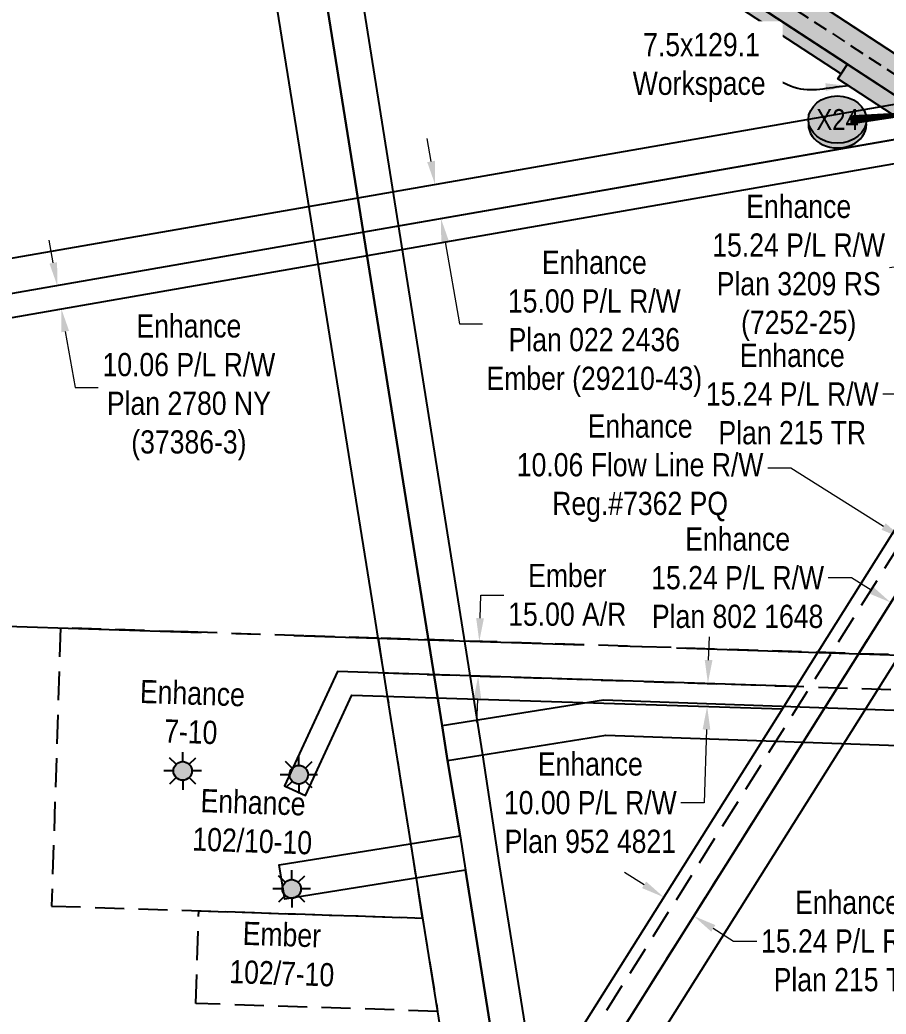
# Model space of a CAD drawing. Extents: x 337432 to 345408, y 5808486 to 5816348.
# Drawn here: x 338577.6 to 338951, y 5810999.2 to 5811427.8 of the extents above; entities that cross this region are included whole.
import ezdxf
from ezdxf.enums import TextEntityAlignment as Align

# ---------------------------------------------------------------- set-up
doc = ezdxf.new("R2010")
doc.units = 0
doc.header["$LTSCALE"] = 5
doc.header["$PDSIZE"] = 0.5
for name, pattern in [('foc-ACCESSROAD', [3.75, 2.5, -1.25]), ('foc-FLOWLINE', [3.75, 2.5, -1.25]), ('foc-QUARTERLINE', [33, 25, -3, 2, -3]), ('foc-TIELINE', [1.875, 1.25, -0.625])]:
    doc.linetypes.add(name, pattern=pattern)
doc.layers.get('Defpoints').update_dxf_attribs({"color": 9})
for name, color, linetype in [('C-FLOWLINE', 13, 'foc-FLOWLINE'), ('C-RW', 13, 'Continuous'), ('C-WS-S', 13, 'Continuous'), ('CHAINAGE', 201, 'foc-TIELINE'), ('F-AR', 190, 'foc-ACCESSROAD'), ('F-RW', 190, 'Continuous'), ('F-WS', 190, 'foc-ACCESSROAD'), ('F-WS-S', 190, 'Continuous'), ('L-SECQ', 8, 'foc-QUARTERLINE'), ('P-CROSSINGS', 250, 'Continuous'), ('P-IOP5', 10, 'Continuous'), ('P-IOP5-H', 21, 'Continuous'), ('P-LTO5', 14, 'Continuous'), ('P-PROPOSED', 10, 'Continuous'), ('P-PROPOSED-H', 21, 'Continuous'), ('P-TEMP-H5', 41, 'Continuous'), ('P-TEMP_WORKSPACE5', 46, 'Continuous')]:
    doc.layers.add(name, color=color, linetype=linetype)
for name, color, linetype, lineweight in [('C-FLOWLINE-T', 13, 'Continuous', 9), ('C-RW-T', 13, 'Continuous', 9), ('F-RW-T', 190, 'Continuous', 9), ('F-WS-T', 190, 'Continuous', 9), ('P-TEMP-T5', 46, 'Continuous', 18)]:
    doc.layers.add(name, color=color, linetype=linetype, lineweight=lineweight)
doc.layers.add('P-75m DRAINAGE AREA', color=7, linetype='Continuous', true_color=0xf1f8f1)
doc.styles.add('100L', font='', dxfattribs={"height": 11})
doc.styles.add('80CG', font='', dxfattribs={"height": 10})
doc.styles.add('80L', font='', dxfattribs={"height": 10})
doc.styles.add('Crossing', font='', dxfattribs={"height": 10})
doc.styles.get('100L').set_extended_font_data('Arial Narrow')
doc.styles.get('80CG').set_extended_font_data('Arial Narrow')
doc.styles.get('80L').set_extended_font_data('Arial Narrow')
doc.styles.get('Crossing').set_extended_font_data('Arial Narrow')
doc.dimstyles.new('Compass 5 000', dxfattribs={"dimscale": 5, "dimtxt": 9, "dimasz": 2, "dimexe": 0.2, "dimexo": 0.0625, "dimgap": 0.5, "dimtad": 0, "dimtih": 1, "dimtoh": 1, "dimzin": 0, "dimdsep": 46, "dimtxsty": '80CG', "dimcen": 0.1, "dimse1": 1, "dimse2": 1, "dimclrd": 256, "dimclrt": 256, "dimaunit": 1, "dimadec": 4, "dimazin": 0, "dimtfac": 0.06, "dimtofl": 0, "dimtmove": 0, "dimatfit": 1, "dimfxl": 0.2, "dimtolj": 1, "dimtzin": 0, "dimlwd": -1, "dimarcsym": 0})

# ---------------------------------------------------------------- blocks, each defined once
blk = doc.blocks.new('*D92')
at = {"layer": 'C-FLOWLINE-T', "transparency": 16777216}
for p, q in [((338909.99, 5811234.55), (338899.99, 5811234.55)), ((338949.96, 5811209.42), (338909.99, 5811234.55)), ((338975.41, 5811193.41), (338983.87, 5811188.09))]:
    blk.add_line(p, q, dxfattribs=at)
for points in [[(338950.84, 5811210.83), (338949.07, 5811208.01), (338958.42, 5811204.09)], [(338976.29, 5811194.82), (338974.52, 5811192), (338966.94, 5811198.74)]]:
    blk.add_solid(points, dxfattribs=at)
at = {"layer": 'Defpoints', "color": 0, "transparency": 16777216}
for p in [(338967.78, 5811218.97), (338976.3, 5811213.61), (338958.42, 5811204.09)]:
    blk.add_point(p, dxfattribs=at)
at = {"layer": 'C-FLOWLINE-T', "transparency": 16777216, "insert": (338844.99, 5811234.55), "char_height": 10, "attachment_point": 5, "style": '80CG'}
blk.add_mtext('\\A1;Enhance\\P10.06 Flow Line R/W\\PReg.#7362 PQ', dxfattribs=at)
blk = doc.blocks.new('*D96')
at = {"layer": 'C-RW-T', "transparency": 16777216}
for p, q in [((338846.71, 5811054.96), (338838.25, 5811060.29)), ((338876.53, 5811036.21), (338885.3, 5811030.69)), ((338885.3, 5811030.69), (338895.3, 5811030.69))]:
    blk.add_line(p, q, dxfattribs=at)
for points in [[(338847.6, 5811056.37), (338845.83, 5811053.55), (338855.18, 5811049.64)], [(338877.42, 5811037.62), (338875.65, 5811034.8), (338868.07, 5811041.53)]]:
    blk.add_solid(points, dxfattribs=at)
at = {"layer": 'Defpoints', "color": 0, "transparency": 16777216}
for p in [(338868.07, 5811041.53), (338847.98, 5811038.19), (338860.87, 5811030.08)]:
    blk.add_point(p, dxfattribs=at)
at = {"layer": 'C-RW-T', "transparency": 16777216, "insert": (338934.39, 5811030.69), "char_height": 10, "attachment_point": 5, "style": '80CG'}
blk.add_mtext('\\A1;Enhance\\P15.24 P/L R/W\\PPlan 215 TR', dxfattribs=at)
blk = doc.blocks.new('*D97')
at = {"layer": 'C-RW-T', "transparency": 16777216}
for p, q in [((338818.15, 5810980.94), (338809.69, 5810986.27)), ((338848, 5810962.17), (338859.8, 5810954.74)), ((338859.8, 5810954.74), (338869.8, 5810954.74))]:
    blk.add_line(p, q, dxfattribs=at)
for points in [[(338819.04, 5810982.36), (338817.27, 5810979.53), (338826.62, 5810975.62)], [(338848.88, 5810963.58), (338847.11, 5810960.76), (338839.53, 5810967.49)]]:
    blk.add_solid(points, dxfattribs=at)
at = {"layer": 'Defpoints', "color": 0, "transparency": 16777216}
for p in [(338832.66, 5810985.22), (338845.58, 5810977.1), (338839.53, 5810967.49)]:
    blk.add_point(p, dxfattribs=at)
at = {"layer": 'C-RW-T', "transparency": 16777216, "insert": (338908.88, 5810954.74), "char_height": 10, "attachment_point": 5, "style": '80CG'}
blk.add_mtext('\\A1;Enhance\\P15.24 P/L R/W\\PPlan 802 1648', dxfattribs=at)
blk = doc.blocks.new('*D143')
at = {"layer": 'C-RW-T', "transparency": 16777216}
for p, q in [((338754.86, 5811366.78), (338753.14, 5811376.63)), ((338760.9, 5811332.2), (338767.07, 5811296.81)), ((338767.07, 5811296.81), (338777.07, 5811296.81))]:
    blk.add_line(p, q, dxfattribs=at)
for points in [[(338756.5, 5811367.06), (338753.22, 5811366.49), (338756.58, 5811356.93)], [(338762.54, 5811332.49), (338759.25, 5811331.92), (338759.18, 5811342.05)]]:
    blk.add_solid(points, dxfattribs=at)
at = {"layer": 'Defpoints', "color": 0, "transparency": 16777216}
for p in [(338788.49, 5811362.5), (338791.09, 5811347.62), (338759.18, 5811342.05)]:
    blk.add_point(p, dxfattribs=at)
at = {"layer": 'C-RW-T', "transparency": 16777216, "insert": (338825.25, 5811296.81), "char_height": 10, "attachment_point": 5, "style": '80CG'}
blk.add_mtext('\\A1;Enhance\\P15.00 P/L R/W\\PPlan 022 2436\\PEmber (29210-43)', dxfattribs=at)
blk = doc.blocks.new('*D146')
at = {"layer": 'C-RW-T', "transparency": 16777216}
for p, q in [((338874.52, 5811151.87), (338874.83, 5811161.86)), ((338873.58, 5811121.89), (338872.6, 5811090.32)), ((338872.6, 5811090.32), (338862.6, 5811090.32))]:
    blk.add_line(p, q, dxfattribs=at)
for points in [[(338872.85, 5811151.92), (338876.18, 5811151.82), (338874.21, 5811141.87)], [(338871.92, 5811121.94), (338875.25, 5811121.83), (338873.89, 5811131.88)]]:
    blk.add_solid(points, dxfattribs=at)
at = {"layer": 'Defpoints', "color": 0, "transparency": 16777216}
for p in [(338787.65, 5811144.56), (338787.34, 5811134.57), (338873.89, 5811131.88)]:
    blk.add_point(p, dxfattribs=at)
at = {"layer": 'C-RW-T', "transparency": 16777216, "insert": (338823.52, 5811090.32), "char_height": 10, "attachment_point": 5, "style": '80CG'}
blk.add_mtext('\\A1;Enhance\\P10.00 P/L R/W\\PPlan 952 4821', dxfattribs=at)
blk = doc.blocks.new('*D157')
at = {"layer": 'C-RW-T', "transparency": 16777216}
for p, q in [((339043.3, 5811334.21), (339053.2, 5811335.66)), ((339008.56, 5811329.13), (338952.44, 5811320.93))]:
    blk.add_line(p, q, dxfattribs=at)
for points in [[(339043.06, 5811335.86), (339043.54, 5811332.56), (339033.41, 5811332.76)], [(339008.32, 5811330.78), (339008.8, 5811327.48), (339018.46, 5811330.58)]]:
    blk.add_solid(points, dxfattribs=at)
at = {"layer": 'Defpoints', "color": 0, "transparency": 16777216}
for p in [(339018.46, 5811330.58), (339032.48, 5811234.65), (339047.43, 5811236.83)]:
    blk.add_point(p, dxfattribs=at)
at = {"layer": 'C-RW-T', "transparency": 16777216, "insert": (338913.35, 5811320.93), "char_height": 10, "attachment_point": 5, "style": '80CG'}
blk.add_mtext('\\A1;Enhance\\P15.24 P/L R/W\\PPlan 3209 RS\\P(7252-25)', dxfattribs=at)
blk = doc.blocks.new('*D160')
at = {"layer": 'C-RW-T', "transparency": 16777216}
for p, q in [((338592.03, 5811323.06), (338590.32, 5811332.91)), ((338597.2, 5811293.44), (338601.39, 5811269.39)), ((338601.39, 5811269.39), (338611.39, 5811269.39))]:
    blk.add_line(p, q, dxfattribs=at)
for points in [[(338593.68, 5811323.35), (338590.39, 5811322.77), (338593.75, 5811313.21)], [(338598.84, 5811293.73), (338595.56, 5811293.16), (338595.48, 5811303.3)]]:
    blk.add_solid(points, dxfattribs=at)
at = {"layer": 'Defpoints', "color": 0, "transparency": 16777216}
for p in [(338630.28, 5811319.58), (338632.01, 5811309.66), (338595.48, 5811303.3)]:
    blk.add_point(p, dxfattribs=at)
at = {"layer": 'C-RW-T', "transparency": 16777216, "insert": (338650.48, 5811269.39), "char_height": 10, "attachment_point": 5, "style": '80CG'}
blk.add_mtext('\\A1;Enhance\\P10.06 P/L R/W\\PPlan 2780 NY\\P(37386-3)', dxfattribs=at)
blk = doc.blocks.new('*D161')
at = {"layer": 'C-RW-T', "transparency": 16777216}
for p, q in [((338959.67, 5811266.47), (338949.67, 5811266.47)), ((338974.04, 5811257.43), (338959.67, 5811266.47)), ((339003.86, 5811238.68), (339012.33, 5811233.35))]:
    blk.add_line(p, q, dxfattribs=at)
for points in [[(338974.92, 5811258.84), (338973.15, 5811256.02), (338982.5, 5811252.11)], [(339004.75, 5811240.09), (339002.98, 5811237.27), (338995.4, 5811244)]]:
    blk.add_solid(points, dxfattribs=at)
at = {"layer": 'Defpoints', "color": 0, "transparency": 16777216}
for p in [(338982.5, 5811252.11), (338968.97, 5811230.59), (338981.86, 5811222.48)]:
    blk.add_point(p, dxfattribs=at)
at = {"layer": 'C-RW-T', "transparency": 16777216, "insert": (338910.58, 5811266.47), "char_height": 10, "attachment_point": 5, "style": '80CG'}
blk.add_mtext('\\A1;Enhance\\P15.24 P/L R/W\\PPlan 215 TR', dxfattribs=at)
blk = doc.blocks.new('*D162')
at = {"layer": 'C-RW-T', "transparency": 16777216}
for p, q in [((338936.12, 5811187.3), (338926.12, 5811187.3)), ((338944.59, 5811181.97), (338936.12, 5811187.3)), ((338974.47, 5811163.18), (338982.93, 5811157.86))]:
    blk.add_line(p, q, dxfattribs=at)
for points in [[(338945.47, 5811183.38), (338943.7, 5811180.56), (338953.05, 5811176.65)], [(338975.36, 5811164.59), (338973.58, 5811161.77), (338966, 5811168.5)]]:
    blk.add_solid(points, dxfattribs=at)
at = {"layer": 'Defpoints', "color": 0, "transparency": 16777216}
for p in [(338961.98, 5811190.85), (338974.93, 5811182.7), (338953.05, 5811176.65)]:
    blk.add_point(p, dxfattribs=at)
at = {"layer": 'C-RW-T', "transparency": 16777216, "insert": (338887.03, 5811187.3), "char_height": 10, "attachment_point": 5, "style": '80CG'}
blk.add_mtext('\\A1;Enhance\\P15.24 P/L R/W\\PPlan 802 1648', dxfattribs=at)
blk = doc.blocks.new('*D220')
at = {"layer": 'Defpoints', "color": 0, "transparency": 16777216}
for p in [(338775.66, 5811159.9), (338830.3, 5811158.13), (338829.81, 5811143.14)]:
    blk.add_point(p, dxfattribs=at)
at = {"layer": 'F-RW-T', "transparency": 16777216}
for p, q in [((338775.99, 5811169.89), (338776.31, 5811179.89)), ((338776.31, 5811179.89), (338786.31, 5811179.89)), ((338774.86, 5811134.91), (338774.53, 5811124.92))]:
    blk.add_line(p, q, dxfattribs=at)
for points in [[(338774.32, 5811169.95), (338777.65, 5811169.84), (338775.66, 5811159.9)], [(338773.19, 5811134.97), (338776.52, 5811134.86), (338775.18, 5811144.91)]]:
    blk.add_solid(points, dxfattribs=at)
at = {"layer": 'F-RW-T', "transparency": 16777216, "insert": (338813.59, 5811179.89), "char_height": 10, "attachment_point": 5, "style": '80CG'}
blk.add_mtext('\\A1;Ember\\P15.00 A/R', dxfattribs=at)
blk = doc.blocks.new('*D224')
at = {"layer": 'Defpoints', "color": 0, "transparency": 16777216}
for p in [(338782.64, 5810979.26), (338761.62, 5810975.9), (338767.61, 5810938.42)]:
    blk.add_point(p, dxfattribs=at)
at = {"layer": 'F-RW-T', "transparency": 16777216}
for p, q in [((338798.5, 5810943.36), (338808.37, 5810944.93)), ((338757.73, 5810936.84), (338738.2, 5810933.73))]:
    blk.add_line(p, q, dxfattribs=at)
for points in [[(338798.24, 5810945), (338798.76, 5810941.71), (338788.63, 5810941.78)], [(338757.47, 5810938.49), (338757.99, 5810935.2), (338767.61, 5810938.42)]]:
    blk.add_solid(points, dxfattribs=at)
at = {"layer": 'F-RW-T', "transparency": 16777216, "insert": (338698.19, 5810933.73), "char_height": 10, "attachment_point": 5, "style": '80CG'}
blk.add_mtext('\\A1;Ember\\P21.34 P/L R/W\\PPlan 4242 RS\\P(29210-4 Abd.)', dxfattribs=at)
blk = doc.blocks.new('*D228')
at = {"layer": 'Defpoints', "color": 0, "transparency": 16777216}
for p in [(338699.46, 5811500.12), (338678.27, 5811496.73), (338682.33, 5811471.37)]:
    blk.add_point(p, dxfattribs=at)
at = {"layer": 'F-RW-T', "transparency": 16777216}
for p, q in [((338713.39, 5811476.34), (338723.27, 5811477.92)), ((338672.46, 5811469.79), (338662.58, 5811468.21))]:
    blk.add_line(p, q, dxfattribs=at)
for points in [[(338713.13, 5811477.98), (338713.66, 5811474.69), (338703.52, 5811474.76)], [(338672.19, 5811471.43), (338672.72, 5811468.14), (338682.33, 5811471.37)]]:
    blk.add_solid(points, dxfattribs=at)
at = {"layer": 'F-RW-T', "transparency": 16777216, "insert": (338622.57, 5811468.21), "char_height": 10, "attachment_point": 5, "style": '80CG'}
blk.add_mtext('\\A1;Ember\\P21.34 P/L R/W\\PPlan 4242 RS\\P(29210-4 Abd.)', dxfattribs=at)
blk = doc.blocks.new('xing2')
h = blk.add_hatch(color=50)
h.dxf.hatch_style = 1
edge = h.paths.add_edge_path()
edge.add_ellipse((0, 0), major_axis=(-12.5, 0), ratio=0.816297, start_angle=0, end_angle=360)
h = blk.add_hatch(color=250)
h.dxf.hatch_style = 1
edge = h.paths.add_edge_path()
edge.add_ellipse((0, -2.05), major_axis=(-12.5, 0), ratio=0.816297, start_angle=0, end_angle=180)
edge.add_line((12.5, -2.05), (12.5, 0))
edge.add_ellipse((0, 0), major_axis=(-12.5, 0), ratio=0.816297, start_angle=0, end_angle=180, ccw=False)
edge.add_line((-12.5, 0), (-12.5, -2.05))
at = {"color": 250}
blk.add_ellipse((0, 0), major_axis=(-12.5, 0), ratio=0.816297, dxfattribs=at)
blk.add_ellipse((0, -2.05), major_axis=(-12.5, 0), ratio=0.816297, start_param=0, end_param=3.141593, dxfattribs=at)
at = {"color": 250, "style": 'Crossing'}
blk.add_attdef('CROSSING', text='', height=9, dxfattribs=at).set_placement((0.09, 0.02), align=Align.MIDDLE_CENTER)
at = {"color": 250, "style": 'Crossing', "flags": 1}
for tag, p in [('OWNER', (0.09, -12.49)), ('DESCRIPTION', (0.09, -25.77)), ('LOCATION', (0.09, -39.3)), ('DWG_REF', (0.09, -52.84))]:
    blk.add_attdef(tag, text='', height=9, dxfattribs=at).set_placement(p, align=Align.MIDDLE_CENTER)
blk = doc.blocks.new('GAS')
h = blk.add_hatch(color=255)
h.dxf.hatch_style = 1
edge = h.paths.add_edge_path()
edge.add_arc((0, 0), 0.9, 0, 360)
for p, q in [((-0.571, 0.571), (-1.142, 1.142)), ((0, 0.808), (0, 1.616)), ((0.571, 0.571), (1.142, 1.142)), ((-0.808, 0), (-1.616, 0)), ((1.616, 0), (0.808, 0)), ((-0.571, -0.571), (-1.142, -1.142)), ((0, -0.808), (0, -1.616)), ((1.142, -1.142), (0.571, -0.571))]:
    blk.add_line(p, q)
blk.add_circle((0, 0), 0.8)
blk = doc.blocks.new('*D238')
at = {"layer": 'Defpoints', "color": 0, "transparency": 16777216}
for p in [(339130.65, 5811123.79), (339043.64, 5811111.91), (339130.12, 5811108.85)]:
    blk.add_point(p, dxfattribs=at)
at = {"layer": 'F-WS-S', "transparency": 16777216}
for p, q in [((339044.53, 5811136.86), (339044.88, 5811146.85)), ((339043.29, 5811101.92), (339042.27, 5811073.28)), ((339042.27, 5811073.28), (339032.27, 5811073.28))]:
    blk.add_line(p, q, dxfattribs=at)
for points in [[(339042.86, 5811136.92), (339046.19, 5811136.8), (339044.17, 5811126.86)], [(339041.62, 5811101.98), (339044.95, 5811101.86), (339043.64, 5811111.91)]]:
    blk.add_solid(points, dxfattribs=at)
at = {"layer": 'F-WS-S', "transparency": 16777216, "insert": (338993.18, 5811073.28), "char_height": 10, "width": 422.003, "attachment_point": 5, "style": '80CG'}
blk.add_mtext('\\A1;Ember\\P15.00 P/L R/W\\PPlan 952 3119\\P(29210-11)', dxfattribs=at)

msp = doc.modelspace()

# ---------------------------------------------------------------- hatches: boundary and pattern name
at = {"layer": 'P-IOP5-H'}
h = msp.add_hatch(color=256, dxfattribs=at)
h.dxf.hatch_style = 1
h.paths.add_polyline_path([(339120.797, 5811148.736), (339125.944, 5811311.092), (339029.257, 5811364.617), (338702.719, 5811577.933), (338664.844, 5811580.66), (338513.245, 5811679.869), (338512.65, 5811662.336), (338659.887, 5811565.981), (338697.768, 5811563.254), (339021.514, 5811351.762), (339110.665, 5811302.409), (339105.809, 5811149.221)])
at = {"layer": 'P-PROPOSED-H'}
h = msp.add_hatch(color=256, dxfattribs=at)
h.dxf.hatch_style = 1
h.paths.add_polyline_path([(339149.52, 5810238.074), (339142.89, 5810028.917), (339263.248, 5809980.872), (339263.759, 5809996.815), (339158.212, 5810038.948), (339164.664, 5810242.491), (339095.289, 5810344.047), (339125.944, 5811311.092), (339028.933, 5811364.829), (338702.719, 5811577.933), (338664.844, 5811580.66), (338497.66, 5811690.068), (338285.099, 5811768.626), (338077.767, 5811899.573), (338080.091, 5811972.02), (338065.102, 5811972.491), (337951.559, 5811896.194), (337959.922, 5811883.745), (338064.51, 5811954.025), (338062.501, 5811891.478), (338278.423, 5811755.105), (338490.869, 5811676.59), (338659.887, 5811565.981), (338697.768, 5811563.254), (339021.514, 5811351.762), (339110.665, 5811302.409), (339080.144, 5810339.63)])
at = {"layer": 'P-TEMP-H5'}
h = msp.add_hatch(color=256, dxfattribs=at)
h.dxf.hatch_style = 1
h.paths.add_polyline_path([(338728.278, 5811537.352), (338931.603, 5811404.527), (338934.337, 5811408.712), (338731.012, 5811541.537)])
h = msp.add_hatch(color=256, dxfattribs=at)
h.dxf.hatch_style = 1
h.paths.add_polyline_path([(338934.337, 5811408.712), (339021.514, 5811351.762), (339043.353, 5811339.673), (339043.086, 5811331.249), (339017.805, 5811345.229), (338930.236, 5811402.434)])

# ---------------------------------------------------------------- linework, layer by layer
at = {"layer": 'C-FLOWLINE', "flags": 128}
for points in [[(338365.2, 5810246.437), (338497.026, 5810359.577), (338589.583, 5810603.367), (338607.702, 5810646.411), (339043.335, 5811339.116)], [(339042.75, 5811319.292), (338616.653, 5810641.752), (338598.853, 5810599.465), (338505.483, 5810353.578), (338364.747, 5810232.791)]]:
    msp.add_lwpolyline(points, dxfattribs=at)
at = {"layer": 'C-RW', "flags": 128}
msp.add_lwpolyline([(338702.103, 5811347.43), (338981.115, 5811396.087), (339020.148, 5811402.902), (339034.478, 5811415.399), (339039.33, 5811419.63), (339080.964, 5811415.86), (339097.303, 5811413.394), (339105.428, 5811396.753), (339119.601, 5811369.008), (339101.444, 5811371.864), (339095.73, 5811382.966), (339087.166, 5811399.724), (339079.091, 5811400.963), (339043.799, 5811404.161), (339026.541, 5811388.716), (338704.516, 5811332.513), (338400.54, 5811279.544), (338333.884, 5811327.961), (338342.84, 5811340.392), (338404.341, 5811295.613), (338702.103, 5811347.43)], dxfattribs=at)
for points in [[(339076.973, 5811385.977), (339048.768, 5811388.539), (339033.615, 5811389.956), (338704.516, 5811332.513), (338400.54, 5811279.544), (338307.304, 5811263.257), (338028.631, 5811211.167), (337957.492, 5811197.8), (337959.126, 5811187.934), (338309.085, 5811253.356), (338500.06, 5811286.657), (338706.1, 5811322.585), (339033.833, 5811379.726), (339038.316, 5811379.32), (339075.673, 5811375.918)], [(338682.634, 5810564.208), (338676.726, 5810550.181), (338578.884, 5810591.348), (338603.099, 5810648.816), (338771.177, 5810916.065), (338906.663, 5811131.316), (338915.436, 5811145.287), (339061.19, 5811377.236), (339075.673, 5811375.918), (339078.119, 5811375.533), (339069.12, 5811361.21), (338616.653, 5810641.752), (338598.853, 5810599.465)], [(338676.659, 5810566.721), (338682.574, 5810580.757), (338618.817, 5810607.585), (338630.232, 5810634.692), (338778.463, 5810870.442), (339085.672, 5811358.921), (339094.655, 5811372.932), (339078.119, 5811375.533), (338616.653, 5810641.752), (338598.853, 5810599.465)], [(338912.412, 5811140.471), (338714.531, 5811146.942), (338691.644, 5811097.612), (338700.713, 5811093.404), (338720.787, 5811136.671), (338906.349, 5811130.817)]]:
    msp.add_lwpolyline(points, close=True, dxfattribs=at)
at = {"layer": 'CHAINAGE'}
msp.add_lwpolyline([(338041.655, 5812239.99), (338079.373, 5812181.146), (338073.75, 5812007.357), (338073.078, 5811987.254), (338072.597, 5811972.26), (338070.135, 5811895.525), (338281.761, 5811761.866), (338494.264, 5811683.329), (338662.366, 5811573.321), (338700.244, 5811570.593), (339025.061, 5811358.402), (339118.305, 5811306.752), (339087.716, 5810341.839), (339157.092, 5810240.282), (339150.551, 5810033.933), (339260.979, 5809989.851), (339280.848, 5809981.92), (339321.249, 5809965.793), (339541.186, 5809785.362), (339813.865, 5809466.104), (339940.45, 5809462.087), (340243.902, 5809191.372), (340241.761, 5809015.236)], dxfattribs=at)
at = {"layer": 'F-AR'}
msp.add_lwpolyline([(338732.007, 5811161.306), (338734.444, 5811146.291), (339124.923, 5811133.599), (339139.454, 5811148.134), (338732.007, 5811161.306)], dxfattribs=at)
at = {"layer": 'F-RW', "flags": 128}
msp.add_lwpolyline([(338971.02, 5811421.087), (339021.528, 5811387.801), (339024.045, 5811386.487), (339033.833, 5811379.726), (339038.316, 5811379.32), (339062.033, 5811377.159), (339060.672, 5811361.988), (339028.933, 5811364.829), (338685.198, 5811589.377), (338680.618, 5811592.335), (338664.243, 5811602.961), (338494.958, 5811713.446), (338286.414, 5811849.795), (338197.611, 5811883.786), (338004.389, 5811957.685), (337983.023, 5811990.076), (338001.66, 5811989.49), (338014.407, 5811970.168), (338244.161, 5811882.296), (338293.377, 5811863.447), (338503.3, 5811726.201), (338677.386, 5811612.694), (338693.763, 5811602.063)], close=True, dxfattribs=at)
for points in [[(338505.789, 5811706.381), (338664.243, 5811602.961), (338685.937, 5811619.026), (339138.063, 5811953.868), (339167.518, 5811952.925), (338853.343, 5811720.246), (338680.618, 5811592.335), (338685.198, 5811589.377), (338759.696, 5811123.449), (338762.012, 5811108.62), (338767.347, 5811076.127), (338769.71, 5811061.321), (338806.12, 5810832.633), (338742.736, 5810455.643)], [(338872.884, 5810556.514), (338806.12, 5810832.633), (338769.71, 5811061.321), (338691.794, 5811048.8), (338689.395, 5811063.604), (338767.347, 5811076.127), (338762.012, 5811108.62), (338759.696, 5811123.449), (338685.198, 5811589.377), (338684.253, 5811595.025), (338693.763, 5811602.063), (338677.386, 5811612.694), (338503.3, 5811726.201), (338364.529, 5811816.929), (338093.974, 5811505.771), (338093.833, 5811395.161), (337991.745, 5811206.379), (337998.992, 5811160.215), (338010.879, 5811083.808)], [(338721.212, 5810456.337), (338784.511, 5810832.739), (338736.162, 5811136.161), (338734.444, 5811146.291), (338732.007, 5811161.306), (338729.467, 5811177.84), (338664.844, 5811580.66), (338497.66, 5811690.068)], [(338702.719, 5811577.933), (338777.056, 5811111.026), (338784.244, 5811063.611), (338821.164, 5810832.987), (338887.458, 5810560.05)], [(338759.696, 5811123.449), (338762.012, 5811108.62), (338830.181, 5811119.49), (339301.394, 5811102.768), (339301.727, 5811117.704), (338829.241, 5811134.524), (338759.696, 5811123.449)]]:
    msp.add_lwpolyline(points, dxfattribs=at)
at = {"layer": 'F-WS'}
for points in [[(338732.007, 5811161.306), (338700.084, 5811162.338), (338650.121, 5811163.953), (338595.161, 5811165.73), (338591.284, 5811045.819), (338751.246, 5811040.647), (338736.162, 5811136.161), (338734.444, 5811146.291), (338732.007, 5811161.306)], [(338654.757, 5811043.767), (338751.246, 5811040.647), (338757.681, 5811000.427), (338653.465, 5811003.796)]]:
    msp.add_lwpolyline(points, close=True, dxfattribs=at)
at = {"layer": 'L-SECQ'}
msp.add_line((338530.845, 5811167.81), (339302.313, 5811142.867), dxfattribs=at)
at = {"layer": 'P-75m DRAINAGE AREA', "color": 3, "flags": 128}
msp.add_lwpolyline([(338767.347, 5811076.127), (338767.347, 5811076.127)], close=True, dxfattribs=at)
at = {"layer": 'P-CROSSINGS', "flags": 128}
msp.add_lwpolyline([(338977.3, 5811388.968, 0, 3.998, 0), (338935.54, 5811384.678, 1.999, 1.999, 0)], format="xyseb", dxfattribs=at)
at = {"layer": 'P-LTO5'}
msp.add_lwpolyline([(339120.797, 5811148.736), (339125.944, 5811311.092), (339028.933, 5811364.829), (338702.719, 5811577.933), (338664.844, 5811580.66), (338513.245, 5811679.869), (338512.65, 5811662.336), (338659.887, 5811565.981), (338697.768, 5811563.254), (339021.514, 5811351.762), (339110.665, 5811302.409), (339105.809, 5811149.221)], close=True, dxfattribs=at)
at = {"layer": 'P-TEMP_WORKSPACE5', "flags": 128}
for points in [[(338728.278, 5811537.352), (338931.603, 5811404.527), (338934.337, 5811408.712), (338731.012, 5811541.537)], [(338934.337, 5811408.712), (339021.514, 5811351.762), (339043.353, 5811339.673), (339043.086, 5811331.249), (339017.805, 5811345.229), (338930.236, 5811402.434)]]:
    msp.add_lwpolyline(points, close=True, dxfattribs=at)

# ---------------------------------------------------------------- block references
at = {"layer": 'C-WS-S', "xscale": 4.998915000000035, "yscale": 4.998915000000035, "zscale": 4.998915000000035}
for p in [(338647.808, 5811104.063), (338697.842, 5811102.419)]:
    msp.add_blockref('GAS', p, dxfattribs=at)
at = {"layer": 'F-WS-S', "xscale": 4.998915000000035, "yscale": 4.998915000000035, "zscale": 4.998915000000035}
msp.add_blockref('GAS', (338694.797, 5811053.202), dxfattribs=at)
at = {"layer": 'P-CROSSINGS', "xscale": 0.9996571799999981, "yscale": 0.9996571799999981, "zscale": 0.9996571799999981}
msp.add_blockref('xing2', (338930.026, 5811384.844), dxfattribs=at).add_auto_attribs({'CROSSING': 'X24'})

# ---------------------------------------------------------------- texts
at = {"layer": 'C-RW-T', "char_height": 10, "attachment_point": 1, "rotation": 358.09174, "style": '80L'}
for s, insert in [('\\pi0.49857;Enhance\\P\\pi11.49107;7-10', (338629.086, 5811143.38)), ('\\pi0.49857;Enhance\\P\\pi-2.49256;102/10-10', (338655.225, 5811096.332))]:
    msp.add_mtext_dynamic_manual_height_columns(s, width=44.81706, gutter_width=49.989, heights=[0], dxfattribs=dict(at, insert=insert))
at = {"layer": 'F-WS-T', "insert": (338667.974, 5811039.298), "char_height": 9.99783, "attachment_point": 1, "rotation": 358.09174, "style": '80L'}
msp.add_mtext_dynamic_manual_height_columns('\\pi5.91825;Ember\\P\\pi0.69769;102/7-10', width=44.81706, gutter_width=49.989, heights=[0], dxfattribs=at)

# ---------------------------------------------------------------- dimensions: what is measured, and where the dimension line sits
at = {"layer": 'C-FLOWLINE-T', "color": 2}
dim = msp.add_linear_dim(base=(338958.421, 5811204.093), p1=(338976.295, 5811213.611), p2=(338967.776, 5811218.969), angle=147.83471, text='Enhance\\P10.06 Flow Line R/W\\PReg.#7362 PQ', dimstyle='Compass 5 000', dxfattribs=at)
dim.commit()
dim.dimension.update_dxf_attribs({"geometry": '*D92', "text_midpoint": (338844.991, 5811234.551), "dimtype": 161})
at = {"layer": 'C-RW-T', "color": 5}
for base, p1, p2, angle, text, picture, middle in [((339018.458, 5811330.579), (339047.434, 5811236.832), (339032.483, 5811234.646), 188.31774, 'Enhance\\P15.24 P/L R/W\\PPlan 3209 RS\\P(7252-25)', '*D157', (338913.354, 5811320.927)), ((338595.481, 5811303.296), (338630.278, 5811319.577), (338632.006, 5811309.665), 279.89144, 'Enhance\\P10.06 P/L R/W\\PPlan 2780 NY\\P(37386-3)', '*D160', (338650.48, 5811269.386)), ((338982.503, 5811252.11), (338981.864, 5811222.477), (338968.968, 5811230.587), 147.83577, 'Enhance\\P15.24 P/L R/W\\PPlan 215 TR', '*D161', (338910.584, 5811266.469)), ((338953.05, 5811176.65), (338974.932, 5811182.7), (338961.979, 5811190.847), 147.83422, 'Enhance\\P15.24 P/L R/W\\PPlan 802 1648', '*D162', (338887.034, 5811187.297))]:
    dim = msp.add_linear_dim(base=base, p1=p1, p2=p2, angle=angle, text=text, dimstyle='Compass 5 000', override={"dimtxt": 10}, dxfattribs=at)
    dim.commit()
    dim.dimension.update_dxf_attribs({"geometry": picture, "text_midpoint": middle, "dimtype": 161})
at = {"layer": 'C-RW-T'}
for base, p1, p2, angle, text, picture, middle in [((338759.176, 5811342.054), (338788.49, 5811362.495), (338791.085, 5811347.623), 279.90102, 'Enhance\\P15.00 P/L R/W\\PPlan 022 2436\\PEmber (29210-43)', '*D143', (338825.252, 5811296.812)), ((338873.895, 5811131.881), (338787.646, 5811144.562), (338787.336, 5811134.572), 268.21991, 'Enhance\\P10.00 P/L R/W\\PPlan 952 4821', '*D146', (338823.517, 5811090.317)), ((338868.07, 5811041.532), (338847.978, 5811038.192), (338860.87, 5811030.084), 327.83471, 'Enhance\\P15.24 P/L R/W\\PPlan 215 TR', '*D96', (338934.389, 5811030.694)), ((338839.532, 5810967.493), (338832.661, 5810985.222), (338845.575, 5810977.096), 327.81983, 'Enhance\\P15.24 P/L R/W\\PPlan 802 1648', '*D97', (338908.881, 5810954.743))]:
    dim = msp.add_linear_dim(base=base, p1=p1, p2=p2, angle=angle, text=text, dimstyle='Compass 5 000', override={"dimtxt": 10}, dxfattribs=at)
    dim.commit()
    dim.dimension.update_dxf_attribs({"geometry": picture, "text_midpoint": middle, "dimtype": 161})
at = {"layer": 'F-RW-T'}
for base, p1, p2, angle, text, picture, middle in [((338682.331, 5811471.366), (338699.46, 5811500.124), (338678.272, 5811496.734), 189.09025, 'Ember\\P21.34 P/L R/W\\PPlan 4242 RS\\P(29210-4 Abd.)', '*D228', (338622.565, 5811468.206)), ((338775.664, 5811159.897), (338829.814, 5811143.142), (338830.299, 5811158.13), 88.14791, 'Ember\\P15.00 A/R', '*D220', (338813.592, 5811179.887))]:
    dim = msp.add_linear_dim(base=base, p1=p1, p2=p2, angle=angle, text=text, dimstyle='Compass 5 000', override={"dimtxt": 10}, dxfattribs=at)
    dim.commit()
    dim.dimension.update_dxf_attribs({"geometry": picture, "text_midpoint": middle, "dimtype": 161})
at = {"layer": 'F-RW-T', "color": 5}
dim = msp.add_linear_dim(base=(338767.606, 5810938.421), p1=(338782.638, 5810979.261), p2=(338761.619, 5810975.904), angle=189.07493, text='Ember\\P21.34 P/L R/W\\PPlan 4242 RS\\P(29210-4 Abd.)', dimstyle='Compass 5 000', override={"dimtxt": 10}, dxfattribs=at)
dim.commit()
dim.dimension.update_dxf_attribs({"geometry": '*D224', "text_midpoint": (338698.186, 5810933.725), "dimtype": 161})
at = {"layer": 'F-WS-S'}
dim = msp.add_linear_dim(base=(339043.641, 5811111.915), p1=(339130.653, 5811123.794), p2=(339130.123, 5811108.846), angle=267.96759, text='Ember\\P15.00 P/L R/W\\PPlan 952 3119\\P(29210-11)', dimstyle='Compass 5 000', override={"dimtxt": 10}, dxfattribs=at)
dim.commit()
dim.dimension.update_dxf_attribs({"geometry": '*D238', "text_midpoint": (338993.183, 5811073.275), "dimtype": 161})

# ---------------------------------------------------------------- leaders
at = {"layer": 'P-TEMP-T5', "path_type": 1}
msp.add_leader([(338934.955, 5811399.352), (338912.987, 5811398.218), (338900.563, 5811403.805)], dimstyle='Compass 5 000', override={"dimgap": 0.5, "dimtad": 0}, dxfattribs=at)

# ---------------------------------------------------------------- next in the draw order: texts
at = {"layer": 'P-TEMP-T5', "insert": (338838.83, 5811422.157), "char_height": 9.99783, "attachment_point": 1, "style": '100L', "bg_fill": 2}
msp.add_mtext_dynamic_manual_height_columns('\\pi7.45345;7.5x129.1\\P\\pi2.97284;Workspace', width=62.57732, gutter_width=54.988, heights=[0], dxfattribs=at)

# ---------------------------------------------------------------- next in the draw order: linework, layer by layer
at = {"layer": 'P-IOP5'}
msp.add_lwpolyline([(339120.797, 5811148.736), (339125.944, 5811311.092), (339029.257, 5811364.617), (338702.719, 5811577.933), (338664.844, 5811580.66), (338513.245, 5811679.869), (338512.65, 5811662.336), (338659.887, 5811565.981), (338697.768, 5811563.254), (339021.514, 5811351.762), (339110.665, 5811302.409), (339105.809, 5811149.221)], close=True, dxfattribs=at)
at = {"layer": 'P-PROPOSED', "flags": 128}
msp.add_lwpolyline([(339095.289, 5810344.047), (339125.944, 5811311.092), (339028.933, 5811364.829), (338702.719, 5811577.933), (338664.844, 5811580.66), (338497.66, 5811690.068), (338285.099, 5811768.626), (338077.767, 5811899.573), (338080.091, 5811972.02), (338065.102, 5811972.491), (337951.559, 5811896.194), (337959.922, 5811883.745), (338064.51, 5811954.025), (338062.501, 5811891.478), (338278.423, 5811755.105), (338490.869, 5811676.59), (338659.887, 5811565.981), (338697.768, 5811563.254), (339021.514, 5811351.762), (339110.665, 5811302.409), (339080.144, 5810339.63)], dxfattribs=at)

doc.saveas('drawing.dxf')
